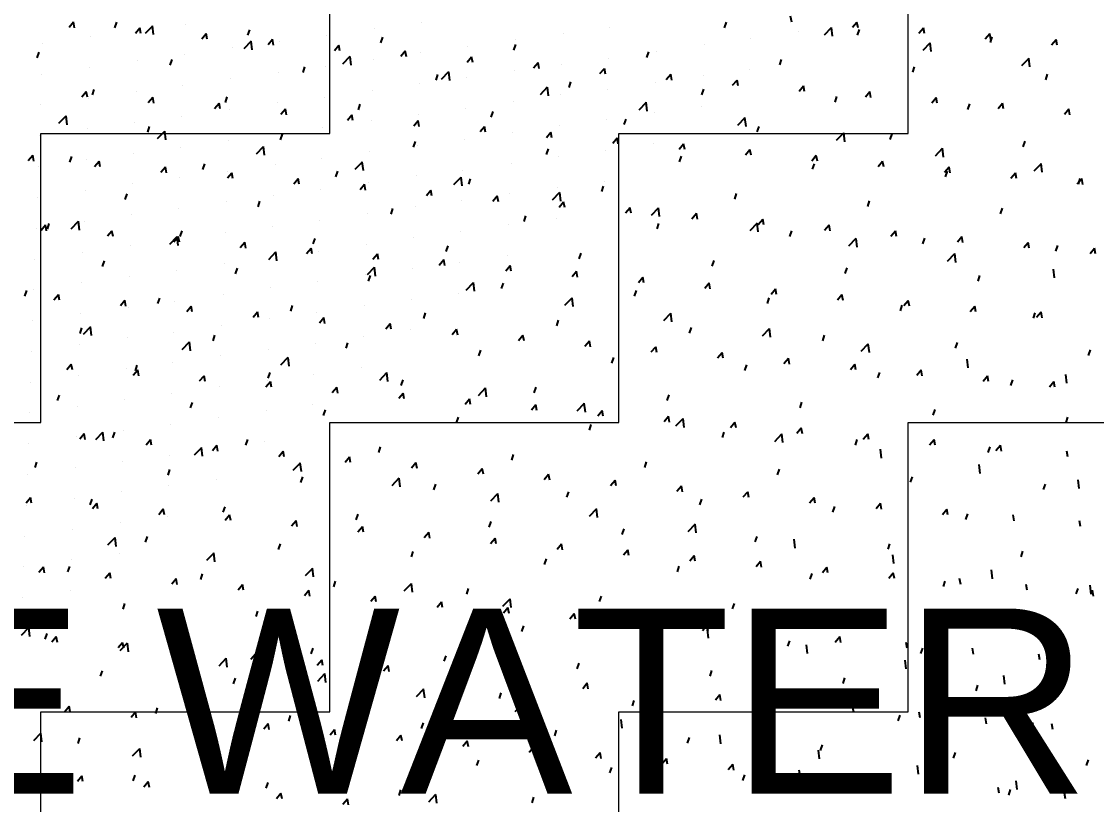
# Model space of a CAD drawing. Header units: millimetres. Extents: x 331487 to 517269, y 198509 to 399936.
# Drawn here: x 417053 to 418215, y 395814 to 396661 of the extents above; entities that cross this region are included whole.
import ezdxf

# ---------------------------------------------------------------- set-up
doc = ezdxf.new("R2010")
doc.units = ezdxf.units.MM
doc.header["$MEASUREMENT"] = 0
doc.layers.add('9th_Hatch-4', color=252, linetype='Continuous', lineweight=5)
doc.layers.add('9th_Text', color=7, linetype='Continuous', lineweight=5)
doc.layers.add('COLUMN', color=6, linetype='Continuous')
doc.styles.add('MtXpl_Swis721_Lt_BT', font='swissl.ttf')

msp = doc.modelspace()

# ---------------------------------------------------------------- linework, layer by layer
at = {"layer": '9th_Hatch-4', "linetype": 'Continuous'}
for p, q in [((417386.2, 396539.6), (417386.2, 396852.1)), ((418011.2, 396539.6), (418011.2, 396852.1)), ((417073.7, 396539.6), (417386.2, 396539.6)), ((417073.7, 396227.1), (417073.7, 396539.6)), ((417698.7, 396539.6), (418011.2, 396539.6)), ((417698.7, 396227.1), (417698.7, 396539.6)), ((416761.2, 396227.1), (417073.7, 396227.1)), ((417386.2, 396227.1), (417698.7, 396227.1)), ((417386.2, 395914.6), (417386.2, 396227.1)), ((418011.2, 396227.1), (418323.7, 396227.1)), ((418011.2, 395914.6), (418011.2, 396227.1)), ((417073.7, 395914.6), (417386.2, 395914.6)), ((417073.7, 395602.1), (417073.7, 395914.6)), ((417698.7, 395914.6), (418011.2, 395914.6)), ((417698.7, 395602.1), (417698.7, 395914.6))]:
    msp.add_line(p, q, dxfattribs=at)
at = {"layer": 'COLUMN', "color": 2, "linetype": 'Continuous'}
for p, q in [((417104.3, 396654.6), (417109.1, 396660.3)), ((417110.2, 396654), (417109.1, 396660.3)), ((417153.9, 396653.8), (417155.9, 396659.9)), ((417186.9, 396648.1), (417194.7, 396656.2)), ((417229.8, 396658), (417229.8, 396658)), ((417485.6, 396660.2), (417485.6, 396660.2)), ((417812.8, 396654), (417814.8, 396660.1)), ((417885.4, 396660.2), (417884.2, 396666.5)), ((417951.1, 396654.5), (417955.9, 396660.2)), ((417957.1, 396653.9), (417955.9, 396660.2)), ((417127.9, 396644.6), (417127.9, 396644.6)), ((417176, 396648.3), (417180.8, 396654)), ((417179.3, 396651.6), (417179.3, 396651.6)), ((417182, 396647.7), (417180.8, 396654)), ((417195.7, 396646.7), (417194.6, 396656.2)), ((417247.7, 396642), (417252.5, 396647.7)), ((417253.7, 396641.5), (417252.5, 396647.7)), ((417297.6, 396645.8), (417299.6, 396651.9)), ((417382.4, 396645.7), (417382.4, 396645.7)), ((417434.3, 396653.2), (417434.3, 396653.2)), ((417638.2, 396647.9), (417638.2, 396647.9)), ((417688.7, 396654.3), (417688.7, 396654.3)), ((417893.2, 396649.4), (417893.2, 396649.4)), ((417920.7, 396646.2), (417928.5, 396654.3)), ((417929.5, 396644.8), (417928.4, 396654.3)), ((417956.5, 396646), (417958.5, 396652.1)), ((418022.8, 396648.2), (418027.7, 396653.9)), ((418028.8, 396647.7), (418027.7, 396653.9)), ((418094.6, 396641.9), (418099.4, 396647.7)), ((418100.5, 396641.4), (418099.4, 396647.7)), ((417076, 396637.1), (417076, 396637.1)), ((417293.6, 396631.6), (417301.4, 396639.7)), ((417302.4, 396630.1), (417301.3, 396639.6)), ((417319.4, 396635.7), (417324.3, 396641.5)), ((417325.4, 396635.2), (417324.3, 396641.5)), ((417331.8, 396639.3), (417331.8, 396639.3)), ((417391.2, 396629.5), (417396, 396635.2)), ((417397.1, 396628.9), (417396, 396635.2)), ((417441.3, 396637.8), (417443.4, 396643.9)), ((417534.9, 396633.3), (417534.9, 396633.3)), ((417585, 396629.8), (417587.1, 396635.8)), ((417586.9, 396640.8), (417586.9, 396640.8)), ((417790.8, 396635.5), (417790.8, 396635.5)), ((417841.3, 396641.9), (417841.3, 396641.9)), ((418027.4, 396629.7), (418035.2, 396637.8)), ((418036.2, 396628.2), (418035.1, 396637.7)), ((418100.2, 396638), (418102.2, 396644.1)), ((418166.3, 396635.6), (418171.1, 396641.4)), ((418172.3, 396635.1), (418171.1, 396641.4)), ((417069.9, 396621.6), (417071.9, 396627.6)), ((417228.6, 396624.7), (417228.6, 396624.7)), ((417280.5, 396632.2), (417280.5, 396632.2)), ((417400.3, 396615), (417408.1, 396623.1)), ((417409.1, 396613.6), (417408, 396623)), ((417462.9, 396623.2), (417467.7, 396628.9)), ((417468.9, 396622.6), (417467.7, 396628.9)), ((417484.4, 396626.9), (417484.4, 396626.9)), ((417534.6, 396616.9), (417539.4, 396622.6)), ((417540.6, 396616.4), (417539.4, 396622.6)), ((417728.8, 396621.8), (417730.8, 396627.8)), ((417739.5, 396628.5), (417739.5, 396628.5)), ((417126.7, 396611.3), (417126.7, 396611.3)), ((417178.1, 396618.3), (417178.1, 396618.3)), ((417213.6, 396613.6), (417215.6, 396619.6)), ((417357.3, 396605.6), (417359.3, 396611.6)), ((417381.1, 396612.4), (417381.1, 396612.4)), ((417433.1, 396619.9), (417433.1, 396619.9)), ((417606.4, 396610.6), (417611.2, 396616.4)), ((417612.3, 396610.1), (417611.2, 396616.4)), ((417637, 396614.6), (417637, 396614.6)), ((417678.1, 396604.4), (417682.9, 396610.1)), ((417684.1, 396603.8), (417682.9, 396610.1)), ((417687.5, 396621), (417687.5, 396621)), ((417872.5, 396613.8), (417874.5, 396619.8)), ((418016.2, 396605.8), (418018.2, 396611.8)), ((418134.1, 396613.1), (418141.9, 396621.2)), ((418142.9, 396611.7), (418141.8, 396621.1)), ((417074.8, 396603.8), (417074.8, 396603.8)), ((417279.3, 396598.9), (417279.3, 396598.9)), ((417330.6, 396606), (417330.6, 396606)), ((417501, 396597.5), (417503, 396603.6)), ((417507, 396598.5), (417514.8, 396606.6)), ((417515.9, 396597), (417514.7, 396606.5)), ((417533.7, 396600), (417533.7, 396600)), ((417585.7, 396607.5), (417585.7, 396607.5)), ((417749.8, 396598.1), (417754.6, 396603.8)), ((417755.8, 396597.5), (417754.6, 396603.8)), ((417789.6, 396602.2), (417789.6, 396602.2)), ((417840.1, 396608.6), (417840.1, 396608.6)), ((418159.9, 396597.8), (418161.9, 396603.8)), ((417129.6, 396581.3), (417131.6, 396587.4)), ((417227.4, 396591.4), (417227.4, 396591.4)), ((417431.9, 396586.6), (417431.9, 396586.6)), ((417483.2, 396593.6), (417483.2, 396593.6)), ((417613.8, 396581.9), (417621.6, 396590)), ((417622.6, 396580.4), (417621.5, 396589.9)), ((417644.7, 396589.5), (417646.8, 396595.6)), ((417686.3, 396587.7), (417686.3, 396587.7)), ((417738.2, 396595.2), (417738.2, 396595.2)), ((417788.4, 396581.5), (417790.5, 396587.6)), ((417821.5, 396591.8), (417826.4, 396597.5)), ((417827.5, 396591.3), (417826.3, 396597.5)), ((417893.3, 396585.5), (417898.1, 396591.3)), ((417899.2, 396585), (417898.1, 396591.3)), ((417118.1, 396579.3), (417123, 396585.1)), ((417124.1, 396578.8), (417123, 396585.1)), ((417125.5, 396578), (417125.5, 396578)), ((417176.8, 396585), (417176.8, 396585)), ((417189.9, 396573.1), (417194.7, 396578.8)), ((417195.8, 396572.5), (417194.7, 396578.8)), ((417273.3, 396573.3), (417275.3, 396579.3)), ((417379.9, 396579.1), (417379.9, 396579.1)), ((417635.8, 396581.3), (417635.8, 396581.3)), ((417932.2, 396573.5), (417934.2, 396579.6)), ((417965, 396579.3), (417969.8, 396585)), ((417971, 396578.7), (417969.8, 396585)), ((418036.7, 396573), (418041.5, 396578.7)), ((418042.7, 396572.4), (418041.5, 396578.7)), ((417073.6, 396570.5), (417073.6, 396570.5)), ((417261.6, 396566.8), (417266.4, 396572.5)), ((417267.6, 396566.3), (417266.4, 396572.5)), ((417278.1, 396565.6), (417278.1, 396565.6)), ((417329.4, 396572.7), (417329.4, 396572.7)), ((417333.3, 396560.5), (417338.1, 396566.3)), ((417339.3, 396560), (417338.1, 396566.2)), ((417417, 396565.3), (417419, 396571.3)), ((417532.5, 396566.7), (417532.5, 396566.7)), ((417560.7, 396557.3), (417562.7, 396563.3)), ((417584.4, 396574.2), (417584.4, 396574.2)), ((417720.5, 396565.4), (417728.3, 396573.5)), ((417729.3, 396563.9), (417728.2, 396573.4)), ((417788.4, 396568.9), (417788.4, 396568.9)), ((418075.9, 396565.5), (418077.9, 396571.6)), ((418108.4, 396566.7), (418113.3, 396572.4)), ((418114.4, 396566.2), (418113.3, 396572.4)), ((418180.2, 396560.4), (418185, 396566.2)), ((418186.1, 396559.9), (418185, 396566.2)), ((417093.4, 396550.7), (417101.2, 396558.8)), ((417102.2, 396549.2), (417101.1, 396558.7)), ((417175.6, 396551.7), (417175.6, 396551.7)), ((417226.1, 396558.1), (417226.1, 396558.1)), ((417405.1, 396554.2), (417409.9, 396560)), ((417411, 396553.7), (417409.9, 396560)), ((417430.7, 396553.3), (417430.7, 396553.3)), ((417476.8, 396548), (417481.6, 396553.7)), ((417482.7, 396547.4), (417481.6, 396553.7)), ((417482, 396560.3), (417482, 396560.3)), ((417685.1, 396554.4), (417685.1, 396554.4)), ((417704.4, 396549.3), (417706.4, 396555.3)), ((417737, 396561.9), (417737, 396561.9)), ((417827.2, 396548.8), (417835, 396556.9)), ((417836, 396547.3), (417834.9, 396556.8)), ((417124.3, 396544.7), (417124.3, 396544.7)), ((417189.3, 396541), (417191.3, 396547.1)), ((417200.1, 396534.2), (417207.9, 396542.3)), ((417208.9, 396532.7), (417207.8, 396542.2)), ((417378.7, 396545.8), (417378.7, 396545.8)), ((417548.5, 396541.7), (417553.3, 396547.4)), ((417554.5, 396541.2), (417553.3, 396547.4)), ((417583.2, 396540.9), (417583.2, 396540.9)), ((417620.2, 396535.4), (417625, 396541.2)), ((417626.2, 396534.9), (417625, 396541.1)), ((417634.6, 396548), (417634.6, 396548)), ((417848.1, 396541.3), (417850.2, 396547.3)), ((417933.9, 396532.3), (417941.7, 396540.4)), ((417942.8, 396530.8), (417941.6, 396540.3)), ((417072.3, 396537.2), (417072.3, 396537.2)), ((417276.9, 396532.4), (417276.9, 396532.4)), ((417328.2, 396539.4), (417328.2, 396539.4)), ((417333, 396533), (417335, 396539.1)), ((417476.7, 396525), (417478.7, 396531.1)), ((417531.3, 396533.4), (417531.3, 396533.4)), ((417692, 396529.1), (417696.8, 396534.9)), ((417697.9, 396528.6), (417696.8, 396534.9)), ((417735.8, 396528.6), (417735.8, 396528.6)), ((417763.7, 396522.9), (417768.5, 396528.6)), ((417769.7, 396522.3), (417768.5, 396528.6)), ((417991.8, 396533.3), (417993.9, 396539.3)), ((418135.6, 396525.2), (418137.6, 396531.3)), ((417174.4, 396518.5), (417174.4, 396518.5)), ((417224.9, 396524.9), (417224.9, 396524.9)), ((417306.9, 396517.6), (417314.6, 396525.7)), ((417315.7, 396516.1), (417314.6, 396525.6)), ((417429.4, 396520), (417429.4, 396520)), ((417480.8, 396527), (417480.8, 396527)), ((417620.4, 396517), (417622.4, 396523.1)), ((417683.9, 396521.1), (417683.9, 396521.1)), ((417835.4, 396516.6), (417840.2, 396522.3)), ((417841.4, 396516.1), (417840.2, 396522.3)), ((418040.7, 396515.7), (418048.5, 396523.8)), ((418049.5, 396514.2), (418048.4, 396523.7)), ((417060.3, 396510.4), (417065.1, 396516.1)), ((417066.3, 396509.9), (417065.1, 396516.1)), ((417105.2, 396508.8), (417107.3, 396514.8)), ((417123.1, 396511.4), (417123.1, 396511.4)), ((417132, 396504.1), (417136.8, 396509.9)), ((417138, 396503.6), (417136.8, 396509.9)), ((417249, 396500.8), (417251, 396506.8)), ((417327, 396506.1), (417327, 396506.1)), ((417377.5, 396512.5), (417377.5, 396512.5)), ((417413.6, 396501.1), (417421.4, 396509.2)), ((417422.4, 396499.6), (417421.3, 396509.1)), ((417582, 396507.7), (417582, 396507.7)), ((417633.4, 396514.7), (417633.4, 396514.7)), ((417764.1, 396509), (417766.1, 396515.1)), ((417907.1, 396510.3), (417912, 396516.1)), ((417907.8, 396501), (417909.9, 396507)), ((417913.1, 396509.8), (417911.9, 396516)), ((417978.9, 396504), (417983.7, 396509.8)), ((417984.8, 396503.5), (417983.7, 396509.8)), ((418147.4, 396499.2), (418155.2, 396507.3)), ((418156.2, 396497.7), (418155.1, 396507.2)), ((417071.1, 396503.9), (417071.1, 396503.9)), ((417203.7, 396497.8), (417208.6, 396503.6)), ((417209.7, 396497.3), (417208.6, 396503.6)), ((417275.5, 396491.6), (417280.3, 396497.3)), ((417275.6, 396499.1), (417275.6, 396499.1)), ((417281.4, 396491), (417280.3, 396497.3)), ((417392.7, 396492.8), (417394.7, 396498.8)), ((417479.6, 396493.8), (417479.6, 396493.8)), ((417530.1, 396500.2), (417530.1, 396500.2)), ((418050.6, 396497.8), (418055.4, 396503.5)), ((418051.5, 396493), (418053.6, 396499)), ((418056.6, 396497.2), (418055.4, 396503.5)), ((418122.3, 396491.5), (418127.1, 396497.2)), ((418128.3, 396491), (418127.1, 396497.2)), ((417173.2, 396485.2), (417173.2, 396485.2)), ((417223.7, 396491.6), (417223.7, 396491.6)), ((417347.2, 396485.3), (417352, 396491)), ((417353.2, 396484.8), (417352, 396491)), ((417418.9, 396479), (417423.7, 396484.8)), ((417424.9, 396478.5), (417423.7, 396484.8)), ((417428.2, 396486.7), (417428.2, 396486.7)), ((417520.3, 396484.5), (417528.1, 396492.6)), ((417529.1, 396483), (417528, 396492.5)), ((417536.4, 396484.8), (417538.4, 396490.8)), ((417680.1, 396476.8), (417682.1, 396482.8)), ((417682.7, 396487.8), (417682.7, 396487.8)), ((418194, 396485.2), (418198.9, 396491)), ((418195.3, 396485), (418197.3, 396491)), ((418200, 396484.7), (418198.9, 396490.9)), ((417069.9, 396470.6), (417069.9, 396470.6)), ((417121.8, 396478.1), (417121.8, 396478.1)), ((417164.9, 396468.5), (417167, 396474.6)), ((417325.8, 396472.8), (417325.8, 396472.8)), ((417376.3, 396479.2), (417376.3, 396479.2)), ((417490.7, 396472.7), (417495.5, 396478.5)), ((417496.6, 396472.2), (417495.5, 396478.5)), ((417562.4, 396466.5), (417567.2, 396472.2)), ((417568.4, 396465.9), (417567.2, 396472.2)), ((417580.8, 396474.4), (417580.8, 396474.4)), ((417627, 396468), (417634.8, 396476.1)), ((417632.1, 396481.4), (417632.1, 396481.4)), ((417635.8, 396466.5), (417634.7, 396476)), ((417823.8, 396468.8), (417825.8, 396474.8)), ((417274.4, 396465.8), (417274.4, 396465.8)), ((417308.6, 396460.5), (417310.7, 396466.6)), ((417478.3, 396460.5), (417478.3, 396460.5)), ((417528.9, 396466.9), (417528.9, 396466.9)), ((417634.1, 396460.2), (417638.9, 396465.9)), ((417640.1, 396459.7), (417638.9, 396465.9)), ((417705.8, 396453.9), (417710.7, 396459.7)), ((417711.8, 396453.4), (417710.6, 396459.7)), ((417733.8, 396451.4), (417741.5, 396459.5)), ((417742.6, 396449.9), (417741.5, 396459.4)), ((417967.5, 396460.7), (417969.5, 396466.8)), ((418111.2, 396452.7), (418113.3, 396458.8)), ((417172, 396451.9), (417172, 396451.9)), ((417222.5, 396458.3), (417222.5, 396458.3)), ((417427, 396453.4), (417427, 396453.4)), ((417452.4, 396452.5), (417454.4, 396458.6)), ((417596.1, 396444.5), (417598.1, 396450.6)), ((417630.9, 396448.1), (417630.9, 396448.1)), ((417777.6, 396447.6), (417782.4, 396453.4)), ((417783.5, 396447.1), (417782.4, 396453.4)), ((417849.3, 396441.4), (417854.1, 396447.1)), ((417855.3, 396440.8), (417854.1, 396447.1)), ((417068.7, 396437.3), (417068.7, 396437.3)), ((417074.2, 396435.2), (417079, 396440.9)), ((417080.1, 396434.6), (417079, 396440.9)), ((417080.9, 396436.3), (417082.9, 396442.3)), ((417106.7, 396436.7), (417114.5, 396444.9)), ((417115.5, 396435.3), (417114.4, 396444.8)), ((417120.6, 396444.8), (417120.6, 396444.8)), ((417324.6, 396439.5), (417324.6, 396439.5)), ((417375.1, 396445.9), (417375.1, 396445.9)), ((417579.6, 396441.1), (417579.6, 396441.1)), ((417739.8, 396436.5), (417741.8, 396442.5)), ((417840.5, 396434.8), (417848.3, 396443)), ((417849.3, 396433.4), (417848.2, 396442.9)), ((417921, 396435.1), (417925.8, 396440.8)), ((417927, 396434.6), (417925.8, 396440.8)), ((417145.9, 396428.9), (417150.7, 396434.6)), ((417151.9, 396428.4), (417150.7, 396434.6)), ((417213.4, 396420.2), (417221.2, 396428.3)), ((417217.6, 396422.6), (417222.4, 396428.4)), ((417222.2, 396418.7), (417221.1, 396428.2)), ((417221.3, 396425), (417221.3, 396425)), ((417223.6, 396422.1), (417222.4, 396428.4)), ((417224.6, 396428.3), (417226.6, 396434.3)), ((417273.2, 396432.5), (417273.2, 396432.5)), ((417368.3, 396420.3), (417370.4, 396426.3)), ((417477.1, 396427.2), (417477.1, 396427.2)), ((417527.6, 396433.6), (417527.6, 396433.6)), ((417883.5, 396428.5), (417885.5, 396434.5)), ((417947.2, 396418.3), (417955, 396426.4)), ((417956, 396416.8), (417954.9, 396426.3)), ((417992.7, 396428.8), (417997.6, 396434.6)), ((417998.7, 396428.3), (417997.6, 396434.6)), ((418027.2, 396420.5), (418029.2, 396426.5)), ((418064.5, 396422.5), (418069.3, 396428.3)), ((418070.4, 396422), (418069.3, 396428.3)), ((417170.8, 396418.6), (417170.8, 396418.6)), ((417289.3, 396416.3), (417294.2, 396422.1)), ((417295.3, 396415.8), (417294.2, 396422.1)), ((417361.1, 396410.1), (417365.9, 396415.8)), ((417367, 396409.5), (417365.9, 396415.8)), ((417373.8, 396412.6), (417373.8, 396412.6)), ((417425.8, 396420.1), (417425.8, 396420.1)), ((417512, 396412.3), (417514.1, 396418.3)), ((418136.2, 396416.3), (418141, 396422)), ((418142.2, 396415.7), (418141, 396422)), ((418170.9, 396412.5), (418172.9, 396418.5)), ((418207.9, 396410), (418212.7, 396415.7)), ((418213.9, 396409.5), (418212.7, 396415.7)), ((417067.5, 396404), (417067.5, 396404)), ((417119.4, 396411.5), (417119.4, 396411.5)), ((417140.6, 396396), (417142.6, 396402.1)), ((417320.1, 396403.6), (417327.9, 396411.8)), ((417323.3, 396406.2), (417323.3, 396406.2)), ((417328.9, 396402.2), (417327.8, 396411.7)), ((417432.8, 396403.8), (417437.6, 396409.5)), ((417438.8, 396403.3), (417437.6, 396409.5)), ((417504.5, 396397.5), (417509.3, 396403.3)), ((417510.5, 396397), (417509.3, 396403.3)), ((417578.4, 396407.8), (417578.4, 396407.8)), ((417655.8, 396404.2), (417657.8, 396410.3)), ((417799.5, 396396.2), (417801.5, 396402.3)), ((418053.9, 396401.7), (418061.7, 396409.9)), ((418062.7, 396400.3), (418061.6, 396409.8)), ((417220.1, 396391.7), (417220.1, 396391.7)), ((417272, 396399.2), (417272, 396399.2)), ((417284.3, 396388), (417286.3, 396394.1)), ((417426.8, 396387.1), (417434.6, 396395.2)), ((417435.6, 396385.6), (417434.5, 396395.1)), ((417475.9, 396393.9), (417475.9, 396393.9)), ((417526.4, 396400.3), (417526.4, 396400.3)), ((417576.3, 396391.2), (417581.1, 396397)), ((417582.2, 396390.7), (417581.1, 396397)), ((417648, 396385), (417652.8, 396390.7)), ((417654, 396384.4), (417652.8, 396390.7)), ((417943.2, 396388.2), (417945.2, 396394.3)), ((418169.5, 396383.7), (418168.4, 396393.2)), ((417118.2, 396378.3), (417118.2, 396378.3)), ((417169.5, 396385.3), (417169.5, 396385.3)), ((417372.6, 396379.3), (417372.6, 396379.3)), ((417424.6, 396386.8), (417424.6, 396386.8)), ((417428, 396380), (417430.1, 396386)), ((417533.6, 396370.5), (417541.4, 396378.7)), ((417542.4, 396369.1), (417541.3, 396378.6)), ((417571.7, 396372), (417573.8, 396378)), ((417719.7, 396378.7), (417724.5, 396384.4)), ((417725.7, 396378.2), (417724.5, 396384.4)), ((417791.4, 396372.4), (417796.3, 396378.2)), ((417797.4, 396371.9), (417796.2, 396378.2)), ((418086.9, 396380.2), (418088.9, 396386.3)), ((417056.6, 396363.8), (417058.6, 396369.8)), ((417066.3, 396370.8), (417066.3, 396370.8)), ((417088, 396360), (417092.9, 396365.7)), ((417270.8, 396365.9), (417270.8, 396365.9)), ((417322.1, 396372.9), (417322.1, 396372.9)), ((417525.2, 396367), (417525.2, 396367)), ((417715.4, 396364), (417717.5, 396370)), ((417863.2, 396366.1), (417868, 396371.9)), ((417869.1, 396365.6), (417868, 396371.9)), ((417094, 396359.4), (417092.9, 396365.7)), ((417159.8, 396353.7), (417164.6, 396359.4)), ((417165.7, 396353.1), (417164.6, 396359.4)), ((417200.3, 396355.8), (417202.3, 396361.8)), ((417218.8, 396358.4), (417218.8, 396358.4)), ((417474.7, 396360.6), (417474.7, 396360.6)), ((417640.3, 396354), (417648.1, 396362.1)), ((417649.1, 396352.5), (417648, 396362)), ((417859.2, 396356), (417861.2, 396362)), ((417934.9, 396359.9), (417939.7, 396365.6)), ((417940.9, 396359.3), (417939.7, 396365.6)), ((418006.6, 396353.6), (418011.4, 396359.3)), ((418012.6, 396353.1), (418011.4, 396359.3)), ((417117, 396345), (417117, 396345)), ((417168.3, 396352), (417168.3, 396352)), ((417231.5, 396347.4), (417236.3, 396353.1)), ((417237.5, 396346.9), (417236.3, 396353.1)), ((417303.2, 396341.1), (417308, 396346.9)), ((417309.2, 396340.6), (417308, 396346.9)), ((417344, 396347.7), (417346, 396353.8)), ((417371.4, 396346.1), (417371.4, 396346.1)), ((417423.4, 396353.6), (417423.4, 396353.6)), ((417487.7, 396339.7), (417489.7, 396345.8)), ((417747, 396337.4), (417754.8, 396345.6)), ((417755.8, 396336), (417754.7, 396345.5)), ((418002.9, 396348), (418004.9, 396354)), ((418078.3, 396347.3), (418083.2, 396353.1)), ((418084.3, 396346.8), (418083.2, 396353.1)), ((418146.6, 396340), (418148.6, 396346)), ((418150.1, 396341), (418154.9, 396346.8)), ((418156, 396340.5), (418154.9, 396346.8)), ((417065, 396337.5), (417065, 396337.5)), ((417119.9, 396322.8), (417127.7, 396330.9)), ((417269.6, 396332.6), (417269.6, 396332.6)), ((417320.9, 396339.7), (417320.9, 396339.7)), ((417374.9, 396334.9), (417379.8, 396340.6)), ((417380.9, 396334.3), (417379.8, 396340.6)), ((417446.7, 396328.6), (417451.5, 396334.3)), ((417452.6, 396328), (417451.5, 396334.3)), ((417631.4, 396331.7), (417633.5, 396337.8)), ((417116.3, 396323.5), (417118.3, 396329.5)), ((417128.7, 396321.3), (417127.6, 396330.8)), ((417217.6, 396325.1), (417217.6, 396325.1)), ((417260, 396315.5), (417262, 396321.5)), ((417422.1, 396320.3), (417422.1, 396320.3)), ((417473.5, 396327.3), (417473.5, 396327.3)), ((417518.4, 396322.3), (417523.2, 396328)), ((417524.4, 396321.8), (417523.2, 396328)), ((417590.1, 396316), (417594.9, 396321.8)), ((417596.1, 396315.5), (417594.9, 396321.8)), ((417775.1, 396323.7), (417777.2, 396329.8)), ((417853.7, 396320.9), (417861.5, 396329)), ((417862.5, 396319.4), (417861.4, 396328.9)), ((417918.9, 396315.7), (417920.9, 396321.8)), ((417115.8, 396311.7), (417115.8, 396311.7)), ((417167.1, 396318.7), (417167.1, 396318.7)), ((417226.6, 396306.2), (417234.4, 396314.3)), ((417235.5, 396304.8), (417234.4, 396314.3)), ((417370.2, 396312.8), (417370.2, 396312.8)), ((417403.7, 396307.5), (417405.7, 396313.5)), ((417661.9, 396309.8), (417666.7, 396315.5)), ((417667.8, 396309.2), (417666.7, 396315.5)), ((417733.6, 396303.5), (417738.4, 396309.2)), ((417739.6, 396302.9), (417738.4, 396309.2)), ((417960.5, 396304.3), (417968.2, 396312.4)), ((417969.3, 396302.9), (417968.2, 396312.4)), ((418062.6, 396307.7), (418064.6, 396313.7)), ((417063.8, 396304.2), (417063.8, 396304.2)), ((417268.3, 396299.3), (417268.3, 396299.3)), ((417319.7, 396306.4), (417319.7, 396306.4)), ((417333.4, 396289.7), (417341.2, 396297.8)), ((417342.2, 396288.2), (417341.1, 396297.7)), ((417547.4, 396299.5), (417549.4, 396305.5)), ((417691.1, 396291.5), (417693.1, 396297.5)), ((417805.3, 396297.2), (417810.1, 396302.9)), ((417811.3, 396296.7), (417810.1, 396302.9)), ((417877, 396290.9), (417881.9, 396296.7)), ((417883, 396290.4), (417881.8, 396296.7)), ((418206.3, 396299.7), (418208.3, 396305.7)), ((417101.9, 396284.7), (417106.7, 396290.5)), ((417107.9, 396284.2), (417106.7, 396290.5)), ((417165.9, 396285.4), (417165.9, 396285.4)), ((417176, 396283.2), (417178, 396289.3)), ((417216.4, 396291.8), (417216.4, 396291.8)), ((417420.9, 396287), (417420.9, 396287)), ((417834.8, 396283.5), (417836.9, 396289.5)), ((417948.8, 396284.6), (417953.6, 396290.4)), ((417954.7, 396284.1), (417953.6, 396290.4)), ((418076, 396286.3), (418074.9, 396295.8)), ((417114.6, 396278.4), (417114.6, 396278.4)), ((417173.6, 396278.5), (417178.5, 396284.2)), ((417179.6, 396277.9), (417178.5, 396284.2)), ((417245.4, 396272.2), (417250.2, 396277.9)), ((417251.3, 396271.7), (417250.2, 396277.9)), ((417318.5, 396273.1), (417318.5, 396273.1)), ((417319.7, 396275.2), (417321.7, 396281.3)), ((417369, 396279.5), (417369, 396279.5)), ((417440.1, 396273.1), (417447.9, 396281.2)), ((417448.9, 396271.7), (417447.8, 396281.2)), ((417463.4, 396267.2), (417465.4, 396273.3)), ((417978.5, 396275.5), (417980.6, 396281.5)), ((418020.5, 396278.4), (418025.3, 396284.1)), ((418026.5, 396277.8), (418025.3, 396284.1)), ((418092.2, 396272.1), (418097, 396277.8)), ((418098.2, 396271.6), (418097, 396277.8)), ((418122.3, 396267.4), (418124.3, 396273.5)), ((418182.7, 396269.8), (418181.6, 396279.3)), ((417062.6, 396270.9), (417062.6, 396270.9)), ((417267.1, 396266), (417267.1, 396266)), ((417317.1, 396265.9), (417321.9, 396271.7)), ((417323.1, 396265.4), (417321.9, 396271.6)), ((417388.8, 396259.6), (417393.6, 396265.4)), ((417394.8, 396259.1), (417393.6, 396265.4)), ((417546.8, 396256.6), (417554.6, 396264.7)), ((417555.6, 396255.1), (417554.5, 396264.6)), ((417607.1, 396259.2), (417609.1, 396265.3)), ((418163.9, 396265.8), (418168.8, 396271.6)), ((418169.9, 396265.3), (418168.8, 396271.6)), ((417091.9, 396251), (417094, 396257)), ((417164.7, 396252.1), (417164.7, 396252.1)), ((417215.2, 396258.5), (417215.2, 396258.5)), ((417460.6, 396253.4), (417465.4, 396259.1)), ((417466.5, 396252.8), (417465.4, 396259.1)), ((417532.3, 396247.1), (417537.1, 396252.8)), ((417538.3, 396246.6), (417537.1, 396252.8)), ((417750.8, 396251.2), (417752.8, 396257.2)), ((417113.3, 396245.1), (417113.3, 396245.1)), ((417235.6, 396243), (417237.7, 396249)), ((417317.3, 396239.8), (417317.3, 396239.8)), ((417367.8, 396246.2), (417367.8, 396246.2)), ((417379.4, 396235), (417381.4, 396241)), ((417604, 396240.8), (417608.8, 396246.6)), ((417610, 396240.3), (417608.8, 396246.5)), ((417653.5, 396240), (417661.3, 396248.1)), ((417662.4, 396238.6), (417661.2, 396248.1)), ((417675.7, 396234.5), (417680.5, 396240.3)), ((417681.7, 396234), (417680.5, 396240.3)), ((417894.5, 396243.2), (417896.5, 396249.2)), ((418038.2, 396235.2), (418040.3, 396241.2)), ((417061.4, 396237.6), (417061.4, 396237.6)), ((417265.9, 396232.7), (417265.9, 396232.7)), ((417523.1, 396227), (417525.1, 396233)), ((417747.5, 396228.3), (417752.3, 396234)), ((417753.4, 396227.7), (417752.3, 396234)), ((417760.3, 396223.5), (417768.1, 396231.6)), ((417769.1, 396222), (417768, 396231.5)), ((417819.2, 396222), (417824, 396227.7)), ((417825.2, 396221.5), (417824, 396227.7)), ((418181.9, 396227.2), (418184, 396233.2)), ((417115.8, 396209.5), (417120.6, 396215.3)), ((417121.8, 396209), (417120.6, 396215.3)), ((417133.2, 396208.8), (417141, 396216.9)), ((417142, 396207.4), (417140.9, 396216.8)), ((417151.6, 396210.7), (417153.7, 396216.8)), ((417163.5, 396218.8), (417163.5, 396218.8)), ((417214, 396225.3), (417214, 396225.3)), ((417666.8, 396219), (417668.8, 396225)), ((417810.5, 396210.9), (417812.5, 396217)), ((417867, 396206.9), (417874.8, 396215)), ((417875.8, 396205.5), (417874.7, 396214.9)), ((417890.9, 396215.7), (417895.7, 396221.5)), ((417896.9, 396215.2), (417895.7, 396221.4)), ((417962.6, 396209.4), (417967.5, 396215.2)), ((417968.6, 396208.9), (417967.5, 396215.2)), ((417060.2, 396204.3), (417060.2, 396204.3)), ((417112.1, 396211.8), (417112.1, 396211.8)), ((417187.5, 396203.2), (417192.3, 396209)), ((417193.5, 396202.7), (417192.3, 396209)), ((417295.3, 396202.7), (417297.4, 396208.8)), ((417316, 396206.5), (417316, 396206.5)), ((417954.2, 396202.9), (417956.2, 396209)), ((418034.4, 396203.2), (418039.2, 396208.9)), ((418040.3, 396202.6), (418039.2, 396208.9)), ((417212.8, 396192), (417212.8, 396192)), ((417239.9, 396192.3), (417247.7, 396200.4)), ((417248.7, 396190.8), (417247.6, 396200.3)), ((417259.2, 396197), (417264.1, 396202.7)), ((417265.2, 396196.4), (417264.1, 396202.7)), ((417264.7, 396199.5), (417264.7, 396199.5)), ((417331, 396190.7), (417335.8, 396196.4)), ((417336.9, 396190.2), (417335.8, 396196.4)), ((417439.1, 396194.7), (417441.1, 396200.8)), ((417582.8, 396186.7), (417584.8, 396192.7)), ((417982.5, 396188.9), (417981.4, 396198.4)), ((418097.9, 396194.9), (418100, 396201)), ((418106.1, 396196.9), (418110.9, 396202.6)), ((418112.1, 396196.3), (418110.9, 396202.6)), ((418183.8, 396190.1), (418182.6, 396196.3)), ((417067.6, 396178.5), (417069.6, 396184.5)), ((417162.2, 396185.6), (417162.2, 396185.6)), ((417346.6, 396175.7), (417354.4, 396183.8)), ((417355.4, 396174.2), (417354.3, 396183.7)), ((417402.7, 396184.4), (417407.5, 396190.2)), ((417408.7, 396183.9), (417407.5, 396190.2)), ((417474.4, 396178.1), (417479.2, 396183.9)), ((417480.4, 396177.6), (417479.2, 396183.9)), ((417726.5, 396178.7), (417728.5, 396184.7)), ((418089.2, 396172.3), (418088.1, 396181.8)), ((417059, 396171), (417059, 396171)), ((417110.9, 396178.5), (417110.9, 396178.5)), ((417211.3, 396170.5), (417213.3, 396176.5)), ((417355, 396162.5), (417357.1, 396168.5)), ((417546.2, 396171.9), (417551, 396177.6)), ((417552.1, 396171.3), (417551, 396177.6)), ((417617.9, 396165.6), (417622.7, 396171.3)), ((417623.9, 396165.1), (417622.7, 396171.3)), ((417870.2, 396170.7), (417872.2, 396176.7)), ((418013.9, 396162.7), (418015.9, 396168.7)), ((417211.5, 396158.7), (417211.5, 396158.7)), ((417263.5, 396166.2), (417263.5, 396166.2)), ((417453.4, 396159.2), (417461.1, 396167.3)), ((417462.2, 396157.7), (417461.1, 396167.2)), ((417498.7, 396154.4), (417500.8, 396160.5)), ((417689.6, 396159.3), (417694.4, 396165.1)), ((417695.6, 396158.8), (417694.4, 396165.1)), ((417761.3, 396153), (417766.2, 396158.8)), ((417767.3, 396152.5), (417766.1, 396158.8)), ((418157.6, 396154.7), (418159.6, 396160.7)), ((418196, 396155.8), (418194.9, 396165.3)), ((417057.9, 396140.6), (417062.8, 396146.3)), ((417063.9, 396140), (417062.8, 396146.3)), ((417109.7, 396145.2), (417109.7, 396145.2)), ((417161, 396152.3), (417161, 396152.3)), ((417560.1, 396142.6), (417567.9, 396150.7)), ((417568.9, 396141.1), (417567.8, 396150.6)), ((417642.5, 396146.4), (417644.5, 396152.5)), ((417833.1, 396146.8), (417837.9, 396152.5)), ((417839, 396146.2), (417837.9, 396152.5)), ((417904.8, 396140.5), (417909.6, 396146.2)), ((417910.8, 396140), (417909.6, 396146.2)), ((417057.8, 396137.7), (417057.8, 396137.7)), ((417127.3, 396138.2), (417129.3, 396144.3)), ((417129.7, 396134.3), (417134.5, 396140)), ((417135.6, 396133.8), (417134.5, 396140)), ((417201.4, 396128), (417206.2, 396133.8)), ((417207.4, 396127.5), (417206.2, 396133.8)), ((417271, 396130.2), (417273, 396136.2)), ((417666.8, 396126.1), (417674.6, 396134.2)), ((417675.6, 396124.6), (417674.5, 396134.1)), ((417786.2, 396138.4), (417788.2, 396144.5)), ((417929.9, 396130.4), (417931.9, 396136.5)), ((417976.5, 396134.2), (417981.3, 396140)), ((417982.5, 396133.7), (417981.3, 396139.9)), ((418048.2, 396127.9), (418053.1, 396133.7)), ((418054.2, 396127.4), (418053.1, 396133.7)), ((417210.3, 396125.4), (417210.3, 396125.4)), ((417273.1, 396121.7), (417277.9, 396127.5)), ((417279.1, 396121.2), (417277.9, 396127.5)), ((417414.7, 396122.2), (417416.7, 396128.2)), ((418073.6, 396122.4), (418075.6, 396128.5)), ((418125.9, 396121.1), (418124.8, 396127.4)), ((417108.5, 396111.9), (417108.5, 396111.9)), ((417159.8, 396119), (417159.8, 396119)), ((417344.8, 396115.5), (417349.7, 396121.2)), ((417350.8, 396114.9), (417349.7, 396121.2)), ((417416.6, 396109.2), (417421.4, 396114.9)), ((417422.5, 396108.7), (417421.4, 396114.9)), ((417558.4, 396114.2), (417560.5, 396120.2)), ((417702.1, 396106.2), (417704.2, 396112.2)), ((417773.5, 396109.5), (417781.3, 396117.6)), ((417782.3, 396108), (417781.2, 396117.5)), ((418197.7, 396114.9), (418196.5, 396121.1)), ((417056.5, 396104.4), (417056.5, 396104.4)), ((417146.4, 396094.9), (417154.2, 396103)), ((417155.2, 396093.4), (417154.1, 396102.9)), ((417187, 396098), (417189, 396104)), ((417488.3, 396102.9), (417493.1, 396108.7)), ((417494.3, 396102.4), (417493.1, 396108.7)), ((417560, 396096.6), (417564.8, 396102.4)), ((417566, 396096.1), (417564.8, 396102.4)), ((417845.9, 396098.2), (417847.9, 396104.2)), ((417889.1, 396091.5), (417888, 396101)), ((417330.7, 396089.9), (417332.7, 396096)), ((417474.4, 396081.9), (417476.4, 396088)), ((417631.8, 396090.4), (417636.6, 396096.1)), ((417637.7, 396089.8), (417636.6, 396096.1)), ((417703.5, 396084.1), (417708.3, 396089.8)), ((417709.5, 396083.6), (417708.3, 396089.8)), ((417989.6, 396090.2), (417991.6, 396096.2)), ((418133.3, 396082.2), (418135.3, 396088.2)), ((417107.3, 396078.7), (417107.3, 396078.7)), ((417158.6, 396085.7), (417158.6, 396085.7)), ((417253.2, 396078.3), (417261, 396086.4)), ((417262, 396076.8), (417260.9, 396086.3)), ((417618.1, 396073.9), (417620.2, 396080)), ((417775.2, 396077.8), (417780, 396083.6)), ((417781.2, 396077.3), (417780, 396083.6)), ((417846.9, 396071.5), (417851.8, 396077.3)), ((417852.9, 396071), (417851.7, 396077.3)), ((417995.8, 396074.9), (417994.7, 396084.4)), ((417055.3, 396071.2), (417055.3, 396071.2)), ((417071.8, 396065.4), (417076.6, 396071.1)), ((417077.8, 396064.8), (417076.6, 396071.1)), ((417103, 396065.7), (417105, 396071.7)), ((417143.5, 396059.1), (417148.4, 396064.8)), ((417149.5, 396058.5), (417148.4, 396064.8)), ((417246.7, 396057.7), (417248.7, 396063.7)), ((417359.9, 396061.8), (417367.7, 396069.9)), ((417368.7, 396060.3), (417367.6, 396069.8)), ((417761.8, 396065.9), (417763.9, 396072)), ((417905.5, 396057.9), (417907.6, 396063.9)), ((417918.7, 396065.3), (417923.5, 396071)), ((417924.6, 396064.7), (417923.5, 396071)), ((417990.4, 396059), (417995.2, 396064.7)), ((417996.4, 396058.5), (417995.2, 396064.7)), ((418102.5, 396058.4), (418101.4, 396067.9)), ((417215.3, 396052.8), (417220.1, 396058.5)), ((417221.2, 396052.3), (417220.1, 396058.5)), ((417287, 396046.5), (417291.8, 396052.3)), ((417293, 396046), (417291.8, 396052.3)), ((417390.4, 396049.7), (417392.4, 396055.7)), ((417466.6, 396045.2), (417474.4, 396053.3)), ((417475.4, 396043.7), (417474.3, 396053.2)), ((418049.3, 396049.9), (418051.3, 396055.9)), ((418068.1, 396052.2), (418066.9, 396058.5)), ((418139.8, 396045.9), (418138.7, 396052.2)), ((417106, 396045.4), (417106, 396045.4)), ((417358.7, 396040.3), (417363.5, 396046)), ((417364.7, 396039.7), (417363.5, 396046)), ((417534.1, 396041.7), (417536.1, 396047.7)), ((418193, 396041.9), (418195, 396047.9)), ((418209.2, 396041.8), (418208.1, 396051.3)), ((418211.5, 396039.6), (418210.4, 396045.9)), ((417054.1, 396037.9), (417054.1, 396037.9)), ((417162.7, 396025.4), (417164.7, 396031.5)), ((417430.4, 396034), (417435.3, 396039.7)), ((417436.4, 396033.4), (417435.3, 396039.7)), ((417502.2, 396027.7), (417507, 396033.4)), ((417508.1, 396027.2), (417507, 396033.4)), ((417573.3, 396028.6), (417581.1, 396036.8)), ((417582.1, 396027.2), (417581, 396036.7)), ((417677.8, 396033.7), (417679.8, 396039.7)), ((417821.5, 396025.7), (417823.6, 396031.7)), ((417306.4, 396017.4), (417308.4, 396023.5)), ((417573.9, 396021.4), (417578.7, 396027.2)), ((417579.9, 396020.9), (417578.7, 396027.2)), ((417645.6, 396015.1), (417650.4, 396020.9)), ((417651.6, 396014.6), (417650.4, 396020.9)), ((417680.1, 396012.1), (417687.9, 396020.2)), ((417688.9, 396010.6), (417687.8, 396020.1)), ((417965.2, 396017.6), (417967.3, 396023.7)), ((417053, 395997.4), (417060.8, 396005.6)), ((417450.1, 396009.4), (417452.1, 396015.5)), ((417593.8, 396001.4), (417595.8, 396007.5)), ((417717.4, 396008.9), (417722.2, 396014.6)), ((417723.3, 396008.3), (417722.2, 396014.6)), ((417789.1, 396002.6), (417793.9, 396008.3)), ((417795.1, 396002.1), (417793.9, 396008.3)), ((418109, 396009.6), (418111, 396015.7)), ((417061.8, 395996), (417060.7, 396005.5)), ((417078.6, 395993.2), (417080.7, 395999.2)), ((417085.7, 395990.1), (417090.5, 395995.9)), ((417091.7, 395989.6), (417090.5, 395995.9)), ((417737.5, 395993.4), (417739.5, 395999.4)), ((417795.6, 395994.1), (417794.5, 396003.6)), ((417860.8, 395996.3), (417865.6, 396002.1)), ((417866.8, 395995.8), (417865.6, 396002.1)), ((417932.5, 395990), (417937.4, 395995.8)), ((417938.5, 395989.5), (417937.3, 395995.8)), ((417157.4, 395983.9), (417162.2, 395989.6)), ((417159.7, 395980.9), (417167.5, 395989)), ((417163.4, 395983.3), (417162.2, 395989.6)), ((417168.5, 395979.4), (417167.4, 395988.9)), ((417222.3, 395985.2), (417224.4, 395991.2)), ((417229.1, 395977.6), (417234, 395983.3)), ((417235.1, 395977.1), (417234, 395983.3)), ((417366.1, 395977.2), (417368.1, 395983.2)), ((417881.2, 395985.4), (417883.2, 395991.4)), ((417902.3, 395977.5), (417901.2, 395987)), ((418010.2, 395983.2), (418009.1, 395989.5)), ((418024.9, 395977.4), (418027, 395983.4)), ((418082, 395977), (418080.8, 395983.2)), ((417266.4, 395964.3), (417274.2, 395972.5)), ((417275.2, 395962.9), (417274.1, 395972.4)), ((417300.9, 395971.3), (417305.7, 395977.1)), ((417306.8, 395970.8), (417305.7, 395977)), ((417372.6, 395965), (417377.4, 395970.8)), ((417378.6, 395964.5), (417377.4, 395970.8)), ((417509.8, 395969.2), (417511.8, 395975.2)), ((418153.7, 395970.7), (418152.5, 395977)), ((418168.6, 395969.4), (418170.7, 395975.4)), ((417444.3, 395958.8), (417449.1, 395964.5)), ((417450.3, 395958.2), (417449.1, 395964.5)), ((417653.5, 395961.1), (417655.5, 395967.2)), ((417797.2, 395953.1), (417799.2, 395959.2)), ((418009, 395961), (418007.9, 395970.5)), ((417138.3, 395952.9), (417140.3, 395959)), ((417282, 395944.9), (417284.1, 395951)), ((417373.1, 395947.8), (417380.9, 395955.9)), ((417382, 395946.3), (417380.8, 395955.8)), ((417516.1, 395952.5), (417520.9, 395958.2)), ((417522, 395951.9), (417520.9, 395958.2)), ((417587.8, 395946.2), (417592.6, 395951.9)), ((417593.8, 395945.7), (417592.6, 395951.9)), ((417940.9, 395945.1), (417942.9, 395951.2)), ((418115.8, 395944.4), (418114.7, 395953.9)), ((417425.7, 395936.9), (417427.8, 395942.9)), ((417479.9, 395931.2), (417487.7, 395939.4)), ((417488.7, 395929.8), (417487.6, 395939.3)), ((417659.5, 395939.9), (417664.3, 395945.7)), ((417665.5, 395939.4), (417664.3, 395945.7)), ((417731.2, 395933.7), (417736.1, 395939.4)), ((417737.2, 395933.1), (417736, 395939.4)), ((418084.6, 395937.1), (418086.6, 395943.2)), ((417054.3, 395920.7), (417056.3, 395926.7)), ((417569.5, 395928.9), (417571.5, 395934.9)), ((417713.2, 395920.9), (417715.2, 395926.9)), ((417803, 395927.4), (417807.8, 395933.1)), ((417808.9, 395926.8), (417807.8, 395933.1)), ((417874.7, 395921.1), (417879.5, 395926.8)), ((417880.7, 395920.6), (417879.5, 395926.8)), ((417099.6, 395914.9), (417104.4, 395920.7)), ((417105.5, 395914.4), (417104.4, 395920.7)), ((417171.3, 395908.6), (417176.1, 395914.4)), ((417177.3, 395908.1), (417176.1, 395914.4)), ((417198, 395912.7), (417200, 395918.7)), ((417586.6, 395914.7), (417594.4, 395922.8)), ((417595.4, 395913.2), (417594.3, 395922.7)), ((417856.9, 395912.9), (417858.9, 395918.9)), ((417952.4, 395914.3), (417951.2, 395920.6)), ((418024.1, 395908), (418023, 395914.3)), ((417243, 395902.4), (417247.8, 395908.1)), ((417249, 395901.8), (417247.8, 395908.1)), ((417314.7, 395896.1), (417319.6, 395901.8)), ((417320.7, 395895.6), (417319.6, 395901.8)), ((417341.7, 395904.6), (417343.8, 395910.7)), ((417485.4, 395896.6), (417487.5, 395902.7)), ((417702.1, 395896.7), (417701, 395906.2)), ((418000.6, 395904.9), (418002.6, 395910.9)), ((418095.8, 395901.7), (418094.7, 395908)), ((418144.3, 395896.9), (418146.3, 395902.9)), ((418167.6, 395895.5), (418166.4, 395901.7)), ((417066.2, 395883.5), (417074, 395891.6)), ((417075, 395882), (417073.9, 395891.5)), ((417386.5, 395889.8), (417391.3, 395895.6)), ((417392.4, 395889.3), (417391.3, 395895.5)), ((417629.2, 395888.6), (417631.2, 395894.7)), ((417808.8, 395880.1), (417807.7, 395889.6)), ((417114, 395880.4), (417116, 395886.4)), ((417257.7, 395872.4), (417259.7, 395878.4)), ((417458.2, 395883.5), (417463, 395889.3)), ((417464.2, 395883), (417463, 395889.3)), ((417529.9, 395877.3), (417534.7, 395883)), ((417535.9, 395876.7), (417534.7, 395883)), ((417772.9, 395880.6), (417774.9, 395886.7)), ((417916.6, 395872.6), (417918.6, 395878.7)), ((417173, 395866.9), (417180.7, 395875)), ((417181.8, 395865.5), (417180.7, 395875)), ((417401.4, 395864.4), (417403.4, 395870.4)), ((417601.7, 395871), (417606.5, 395876.7)), ((417607.6, 395870.5), (417606.5, 395876.7)), ((417673.4, 395864.7), (417678.2, 395870.5)), ((417679.4, 395864.2), (417678.2, 395870.4)), ((417915.6, 395863.6), (417914.5, 395873.1)), ((418060.3, 395864.6), (418062.3, 395870.6)), ((417279.7, 395850.4), (417287.5, 395858.5)), ((417288.5, 395848.9), (417287.4, 395858.4)), ((417545.1, 395856.4), (417547.2, 395862.4)), ((417745.1, 395858.4), (417749.9, 395864.2)), ((417751.1, 395857.9), (417749.9, 395864.2)), ((417816.8, 395852.2), (417821.7, 395857.9)), ((417822.8, 395851.6), (417821.6, 395857.9)), ((418022.3, 395847), (418021.2, 395856.5)), ((418204, 395856.6), (418206, 395862.6)), ((417113.4, 395839.7), (417118.3, 395845.4)), ((417119.4, 395839.2), (417118.3, 395845.4)), ((417173.7, 395840.1), (417175.7, 395846.2)), ((417688.8, 395848.4), (417690.9, 395854.4)), ((417832.6, 395840.4), (417834.6, 395846.4)), ((417894.5, 395845.4), (417893.4, 395851.6)), ((417966.3, 395839.1), (417965.1, 395845.3)), ((417185.2, 395833.4), (417190, 395839.2)), ((417191.1, 395832.9), (417190, 395839.2)), ((417256.9, 395827.1), (417261.7, 395832.9)), ((417262.9, 395826.6), (417261.7, 395832.9)), ((417317.4, 395832.1), (417319.4, 395838.2)), ((417386.4, 395833.8), (417394.2, 395841.9)), ((417395.2, 395832.4), (417394.1, 395841.9)), ((417976.3, 395832.4), (417978.3, 395838.4)), ((418038, 395832.8), (418036.8, 395839.1)), ((418109.7, 395826.5), (418108.6, 395832.8)), ((418129, 395830.5), (418127.9, 395840)), ((417328.6, 395820.9), (417333.4, 395826.6)), ((417334.6, 395820.3), (417333.4, 395826.6)), ((417400.3, 395814.6), (417405.2, 395820.3)), ((417406.3, 395814.1), (417405.2, 395820.3)), ((417461.1, 395824.1), (417463.1, 395830.2)), ((417493.1, 395817.3), (417500.9, 395825.4)), ((417501.9, 395815.8), (417500.8, 395825.3)), ((417604.8, 395816.1), (417606.8, 395822.2)), ((418120, 395824.3), (418122, 395830.4)), ((418181.4, 395820.3), (418180.3, 395826.5))]:
    msp.add_line(p, q, dxfattribs=at)

# ---------------------------------------------------------------- texts
at = {"layer": '9th_Text', "style": 'MtXpl_Swis721_Lt_BT'}
msp.add_text('FIRE WATER UGT', height=200, dxfattribs=at).set_placement((416484.6, 395826.2))

doc.saveas('drawing.dxf')
